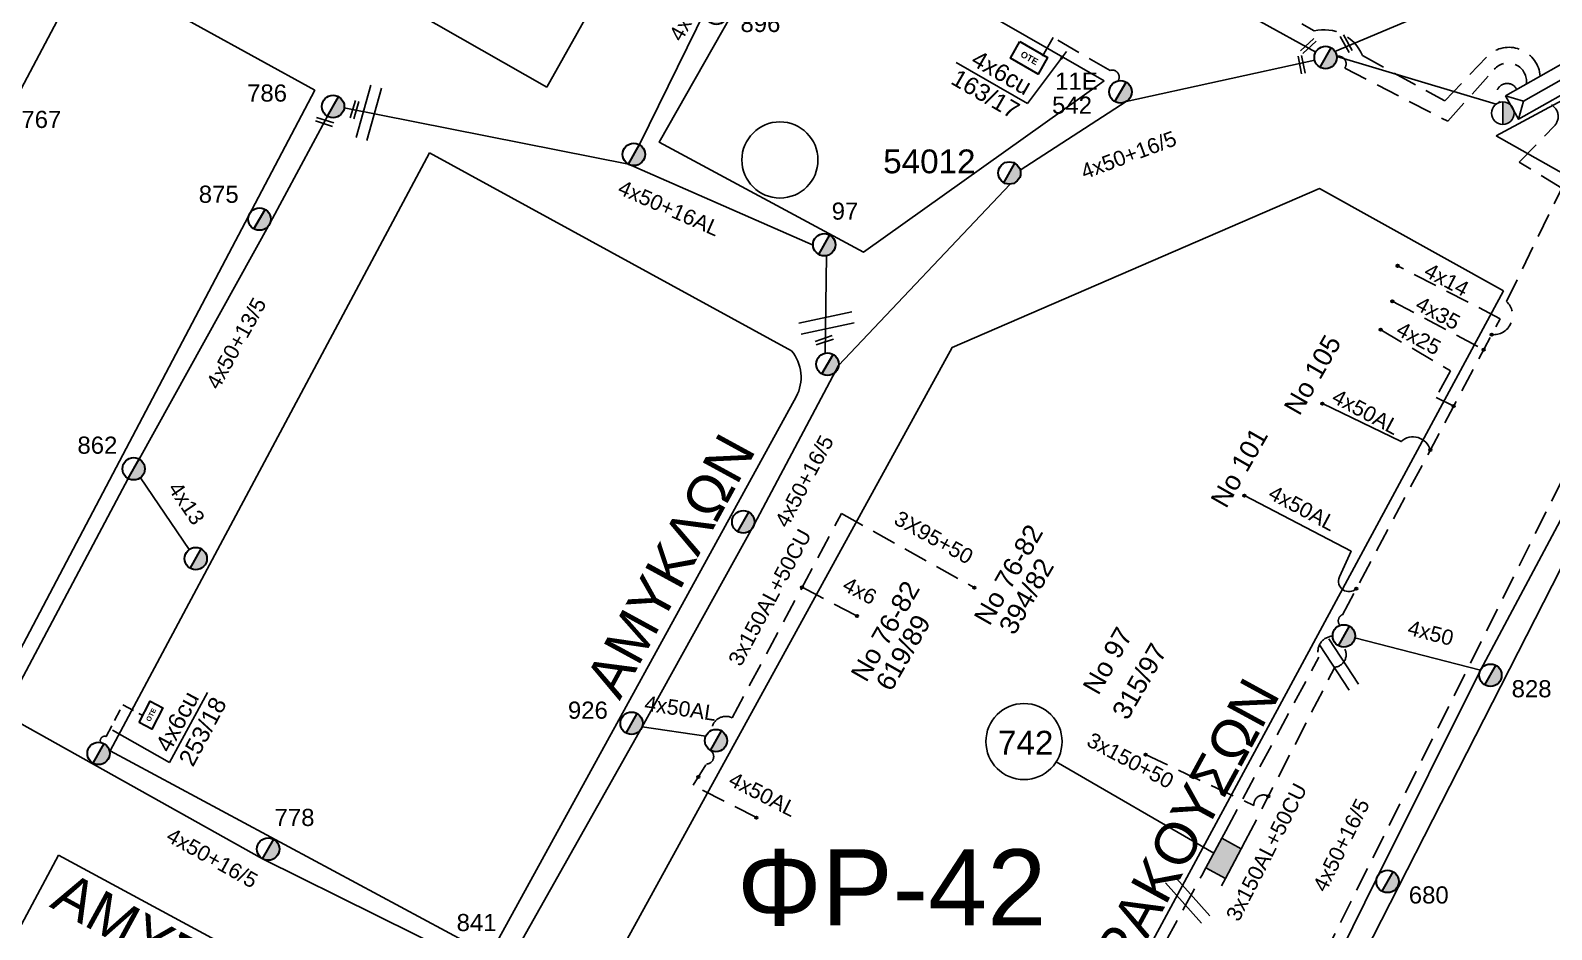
# Model space of a CAD drawing. Header units: millimetres. Extents: x 1421 to 7547, y 822 to 1863.
# Drawn here: x 6842.7 to 7002.6, y 906.2 to 1000.6 of the extents above; entities that cross this region are included whole.
import ezdxf
from ezdxf.enums import TextEntityAlignment as Align

# ---------------------------------------------------------------- set-up
doc = ezdxf.new("R2010")
doc.units = ezdxf.units.MM
doc.linetypes.add('DASHED', pattern=[19.05, 12.7, -6.35])
doc.layers.get('0').update_dxf_attribs({"lineweight": 30})
for name, color, linetype, lineweight in [('4x13', 7, 'Continuous', 30), ('4x14', 7, 'Continuous', 30), ('4x35', 1, 'DASHED', 30), ('4x50+13_5', 7, 'Continuous', 30), ('4x50+16_5', 7, 'Continuous', 30), ('4x50AL', 7, 'Continuous', 30), ('Link Box 4 Διευθύνσεων', 7, 'Continuous', 30), ('Pillar OTE', 7, 'Continuous', 30), ('TEXT_ΚΑΛΩΔΙΩΝ', 7, 'Continuous', 30), ('Άγνωστα', 7, 'Continuous', 30), ('Άγνωστο Υπόγειο Καλώδιο', 7, 'DASHED', 30), ('Γυμνά εναέρια ΧΤ και ΦΟΠ (3Φ)   4x50+16AL', 7, 'Continuous', 30), ('Επιγραφές - Σχήματα', 7, 'Continuous', 30), ('Καλωδια ΧΤ  3X95+50', 7, 'Continuous', 30), ('Καλώδια ΧΤ   3x150+50CU', 7, 'DASHED', 30), ('Καλώδια ΧΤ   3x150+70AL', 7, 'DASHED', 30), ('Καλώδια ΧΤ   3x150AL+50CU', 7, 'DASHED', 30), ('Μηχανική τομή', 7, 'Continuous', 30), ('Στύλος ΦΜ', 7, 'Continuous', 30), ('Στύλος ΦΜ @ 1', 7, 'Continuous', 30), ('Συνδέσεις', 7, 'Continuous', 30), ('Συνεστραμμένα ΧΤ  4x120+25 AL', 7, 'SYN_LINE', 30), ('Τομή', 7, 'Continuous', 30), ('Υποσταθμός εναέριος 2 στύλων', 7, 'Continuous', 30), ('Υποσταθμός πόλεως', 7, 'Continuous', 30), ('Υπόβαθρο ΔΕΗ', 7, 'Continuous', 30), ('Υπόγεια Καλώδια Δικτύου ΧΤ  4X25', 7, 'DASHED', 30), ('Υπόγεια Καλώδια Δικτύου ΧΤ  4x6', 7, 'DASHED', 30)]:
    doc.layers.add(name, color=color, linetype=linetype, lineweight=lineweight)
doc.layers.add('Υπόγεια καλώδια Παροχών ΧΤ   4x50AL', color=7, linetype='DASHED')
doc.styles.add('arial', font='arial.ttf')
doc.styles.get("Standard").update_dxf_attribs({"font": 'arial.ttf'})
doc.linetypes.add('SYN_LINE', pattern='A,0.5,-0.0001,["/\\/\\/\\/",Standard,S=0.1,R=0,X=0,Y=-0.05],-0.25', length=0.7501)
doc.dimstyles.new('ISO-25', dxfattribs={"dimtxt": 2.5, "dimasz": 2.5, "dimexe": 1.25, "dimexo": 0.625, "dimtad": 1, "dimtxsty": 'Standard', "dimcen": 2.5, "dimadec": 0, "dimazin": 0, "dimtfac": 1, "dimtmove": 0, "dimatfit": 3, "dimfxl": 1, "dimarcsym": 0})

# ---------------------------------------------------------------- blocks, each defined once
blk = doc.blocks.new('ΥΠΑΡΧΩΝ ΤΣΙΜΕΝΤΕΝΙΟΣ ΣΤΥΛΟΣ')
at = {"layer": 'Στύλος ΦΜ'}
blk.add_hatch(color=7, dxfattribs=at).paths.add_polyline_path([(-1.29, -2.28, 0.574793), (2.62, 0, 0.268822), (1.3, 2.27)])
at = {"layer": 'Στύλος ΦΜ', "color": 7}
blk.add_line((-1.29, -2.28), (1.3, 2.27), dxfattribs=at)
blk.add_circle((0, 0), 2.62, dxfattribs=at)
at = {"layer": 'Στύλος ΦΜ', "flags": 4}
for tag, p in [('ΑΡΙΘΜΟΣ', (-4.68, 8.05)), ('ΤΥΠΟΣ', (-4.91, 3.03))]:
    blk.add_attdef(tag, p, '', height=4, dxfattribs=at)
blk = doc.blocks.new('ΜΗΧΑΝΙΚΗ ΤΟΜΗ')
at = {"layer": 'Μηχανική τομή', "lineweight": -3, "ltscale": 40}
for p, q in [((-3.78, 1.15), (3.8, 1.15)), ((3.8, -0.4), (-3.78, -0.4))]:
    blk.add_line(p, q, dxfattribs=at)
blk = doc.blocks.new('ΤΟΜΗ')
at = {"layer": 'Τομή', "lineweight": -3, "ltscale": 40}
for p, q in [((-11.37, 1.1), (11.37, 1.1)), ((11.37, -3.57), (-11.37, -3.57))]:
    blk.add_line(p, q, dxfattribs=at)
blk = doc.blocks.new('ΥΠΟΣΤΑΘΜΟΣ ΕΝΑΕΡΙΟΣ ΕΠΙ 2 ΣΤΥΛΩΝ')
at = {"layer": 'Υποσταθμός εναέριος 2 στύλων', "linetype": 'Continuous', "lineweight": -3}
for points in [[(-11.97, -2.11, 0.574793), (-8.45, -0.07, 0.268822), (-9.64, 1.98)], [(9.68, -2.15, 0.574793), (13.19, -0.1, 0.268822), (12.01, 1.95)]]:
    blk.add_hatch(color=256, dxfattribs=at).paths.add_polyline_path(points)
for p, q in [((-11.97, -2.11), (-9.64, 1.98)), ((9.68, -2.15), (12.01, 1.95))]:
    blk.add_line(p, q, dxfattribs=at)
for centre in [(-10.81, -0.07), (10.84, -0.1)]:
    blk.add_circle(centre, 2.36, dxfattribs=at)
at = {"layer": 'Υποσταθμός πόλεως', "linetype": 'Continuous', "lineweight": -3, "ltscale": 40}
blk.add_lwpolyline([(-8.57, 2.82), (8.57, 2.82), (8.57, -2.82), (-8.57, -2.82)], close=True, dxfattribs=at)
for points in [[(-5.75, 0), (-8.57, 2.82)], [(-8.57, -2.82), (-5.75, 0)], [(-5.75, 0), (5.75, 0)], [(5.75, 0), (8.57, 2.82)], [(8.57, -2.82), (5.75, 0)]]:
    blk.add_lwpolyline(points, dxfattribs=at)
at = {"layer": 'Υποσταθμός εναέριος 2 στύλων', "ltscale": 40, "flags": 1}
for tag, p in [('ΜΕΤΑΣΧΗΜΑΤΙΣΜΟΣ', (14.09, 2.51)), ('ΙΣΧΥΣ', (14.07, -0.28)), ('ΑΡΙΘΜΟΣ', (14.19, -3))]:
    blk.add_attdef(tag, p, '', height=1.8, dxfattribs=at)
blk = doc.blocks.new('LINK BOX 4 ΑΝΑΧΩΡΗΣΕΩΝ')
at = {"layer": 'Link Box 4 Διευθύνσεων', "lineweight": -3, "ltscale": 40}
blk.add_hatch(color=256, dxfattribs=at).paths.add_polyline_path([(-3.54, 0), (-3.54, -4.67), (3.54, -4.67), (3.54, 0)])
for p, q in [((-3.54, 0), (-5.33, 0)), ((5.33, 0), (3.54, 0)), ((-3.54, -4.67), (-5.33, -4.67)), ((5.33, -4.67), (3.54, -4.67))]:
    blk.add_line(p, q, dxfattribs=at)
blk.add_lwpolyline([(-3.54, -4.67), (-3.54, 0), (3.54, 0), (3.54, -4.67)], close=True, dxfattribs=at)
blk = doc.blocks.new('_ΣΥΝΔΕΣΗ')
at = {"layer": 'Συνδέσεις', "linetype": 'SYN_LINE', "ltscale": 40}
blk.add_hatch(color=256, dxfattribs=at).paths.add_polyline_path([(0.5, -0.01, 1), (-0.5, -0.01, 1)])
at = {"layer": 'Συνδέσεις'}
blk.add_circle((0, -0.01), 0.5, dxfattribs=at)
blk = doc.blocks.new('PILLAR ΟΤΕ')
at = {"layer": 'Pillar OTE', "ltscale": 40}
blk.add_lwpolyline([(-3.31, 2.02), (3.39, 2.02), (3.39, -1.99), (-3.31, -1.99)], close=True, dxfattribs=at)
at = {"layer": 'Pillar OTE', "insert": (-1.81, 0.71), "char_height": 1.3575, "width": 109.961, "attachment_point": 1}
blk.add_mtext('{\\fArial|b1|i0|c161|p34;OTE}', dxfattribs=at)

msp = doc.modelspace()

# ---------------------------------------------------------------- linework, layer by layer
at = {"layer": '4x13', "color": 1, "lineweight": -3, "ltscale": 0.2}
msp.add_lwpolyline([(6854.27, 953.62), (6859.4, 946.08)], dxfattribs=at)
at = {"layer": '4x14', "color": 85, "linetype": 'DASHED', "lineweight": -3, "ltscale": 0.2}
msp.add_lwpolyline([(6997.18, 970.32), (6986.39, 975.88)], dxfattribs=at)
at = {"layer": '4x35', "color": 85, "lineweight": -3, "ltscale": 0.2}
msp.add_lwpolyline([(6985.84, 972.15), (6995.45, 967.07)], dxfattribs=at)
at = {"layer": '4x50+13_5', "color": 27, "lineweight": -3, "ltscale": 0.2}
msp.add_lwpolyline([(7061.14, 1034.59), (7030.92, 1020.14), (7006.21, 1009.52), (6979.8, 998.41)], dxfattribs=at)
at = {"layer": '4x50+13_5', "color": 1, "lineweight": -3, "ltscale": 0.2}
for points in [[(6873.93, 991.59), (6867.89, 980.4), (6854.15, 955.58)], [(6852.98, 953.53), (6840.44, 929.89)]]:
    msp.add_lwpolyline(points, dxfattribs=at)
at = {"layer": '4x50+16_5', "color": 2, "lineweight": -3, "ltscale": 0.2}
for points in [[(6977.68, 997.5), (6957.87, 993.15), (6946.72, 985.94)], [(6945.66, 984.46), (6927.65, 965.4), (6918.78, 948.69), (6907.01, 927.46), (6892.7, 902.08)], [(7011.82, 965.66), (7004.33, 950.68), (6995.1, 933.4), (6984.22, 911.55), (6972.87, 888.55)], [(6995.1, 933.4), (6981.91, 936.79)]]:
    msp.add_lwpolyline(points, dxfattribs=at)
at = {"layer": '4x50+16_5', "color": 10, "lineweight": -3, "ltscale": 0.2}
msp.add_lwpolyline([(6891.12, 901.69), (6867.11, 913.59), (6840.61, 928.38)], dxfattribs=at)
at = {"layer": '4x50AL', "color": 85, "lineweight": -3, "ltscale": 0.2}
for points in [[(6978.5, 961.4), (6986.77, 957.42, -0.568111), (6989.82, 956.52, -2.054227)], [(6970.3, 951.75), (6981.5, 945.9), (6980.29, 943.19, 0.831574), (6982.05, 941.97, 0.777259)]]:
    msp.add_lwpolyline(points, format="xyb", dxfattribs=at)
at = {"layer": '4x50AL', "color": 2, "lineweight": -3, "ltscale": 0.2}
msp.add_lwpolyline([(6907.01, 927.46), (6913.69, 926.48)], dxfattribs=at)
at = {"layer": '4x50AL', "color": 2, "linetype": 'DASHED', "lineweight": -3, "ltscale": 0.2}
msp.add_lwpolyline([(6919, 917.91), (6912.36, 921.31), (6913.75, 923.54, 0.729332), (6914.18, 924.97, 0.775745)], format="xyb", dxfattribs=at)
at = {"layer": 'Άγνωστο Υπόγειο Καλώδιο', "color": 1, "lineweight": -3, "ltscale": 0.2}
msp.add_lwpolyline([(6967.24, 1004.8, -0.852198), (6969.67, 1005.01), (6977.61, 1000.56, -0.369049), (6982.7, 997.97), (6991.37, 993.2), (6996.07, 998.14, -0.595957), (7001.38, 995.8, -1.401876)], format="xyb", dxfattribs=at)
at = {"layer": 'Άγνωστο Υπόγειο Καλώδιο', "color": 2, "lineweight": -3, "ltscale": 0.2}
msp.add_lwpolyline([(6980, 997.88, -0.675318), (6980.85, 996.65), (6991.68, 991.06), (6996.56, 996.54, -0.743775), (6999.92, 994.97, -0.965766)], format="xyb", dxfattribs=at)
at = {"layer": 'Γυμνά εναέρια ΧΤ και ΦΟΠ (3Φ)   4x50+16AL', "color": 30, "lineweight": -3, "ltscale": 0.2}
for points in [[(6924.96, 978.04), (6905.55, 986.57), (6875.68, 992.48)], [(6926.22, 966.69), (6926.39, 976.95)]]:
    msp.add_lwpolyline(points, dxfattribs=at)
at = {"layer": 'Καλωδια ΧΤ  3X95+50', "color": 2, "linetype": 'DASHED', "lineweight": -3, "ltscale": 0.2}
msp.add_lwpolyline([(6927.96, 949.85), (6941.91, 942.07)], dxfattribs=at)
at = {"layer": 'Καλώδια ΧΤ   3x150+50CU', "color": 5, "linetype": 'DASHED', "lineweight": -3, "ltscale": 0.2}
msp.add_lwpolyline([(6997.15, 993.06, -1.203123), (6998.92, 994.41, 0.455284)], format="xyb", dxfattribs=at)
at = {"layer": 'Καλώδια ΧΤ   3x150+70AL', "color": 30, "lineweight": -3, "ltscale": 0.2}
msp.add_lwpolyline([(7011.24, 966.47, 0.492913), (7008.83, 963.65), (6972.26, 890.66, -0.435524), (6969.09, 889.73), (6958.69, 870.08), (6960.71, 866.48), (6963.23, 863.26, -0.409664), (6962.9, 860.42, -1.610284)], format="xyb", dxfattribs=at)
at = {"layer": 'Καλώδια ΧΤ   3x150+70AL', "color": 27, "lineweight": -3, "ltscale": 0.2}
msp.add_lwpolyline([(6924.39, 890.13), (6921.45, 885.01), (6934.51, 877.92), (6941.94, 874.16, 0.51406), (6945.61, 874.74), (6965.81, 911.84)], format="xyb", dxfattribs=at)
at = {"layer": 'Καλώδια ΧΤ   3x150AL+50CU', "color": 85, "lineweight": -3, "ltscale": 0.2}
for points in [[(6996.29, 968.65, 0.714564), (6997.83, 972.13), (7003.66, 984.05), (6999.18, 986.78), (7002.87, 990.58, 0.61738), (7002.05, 992.95, 0.717409)], [(6968.33, 916.53), (6978.12, 934.78, -0.505187), (6979.57, 936.98, -4.081739)], [(6970.39, 915.43), (6979.79, 933.71, 0.579329), (6980.73, 935.83, 44.460151)], [(6959.91, 924.53), (6971.3, 919.17, -0.621414), (6972.82, 920.15, 0.79561)]]:
    msp.add_lwpolyline(points, format="xyb", dxfattribs=at)
msp.add_lwpolyline([(6980.59, 939.23), (6997.18, 970.32)], dxfattribs=at)
at = {"layer": 'Καλώδια ΧΤ   3x150AL+50CU', "color": 2, "lineweight": -3, "ltscale": 0.2}
msp.add_lwpolyline([(6914.29, 927.08, -0.538542), (6916.46, 928.4), (6927.96, 949.85)], format="xyb", dxfattribs=at)
at = {"layer": 'Καλώδια ΧΤ   3x150AL+50CU', "color": 85, "lineweight": -3, "ltscale": 0.2}
msp.add_arc((6980.88, 938.57), 0.719, 114.1047, 220.5534, dxfattribs=at)
at = {"layer": 'Συνεστραμμένα ΧΤ  4x120+25 AL', "color": 30, "lineweight": -3, "ltscale": 20}
for points in [[(6920.76, 1030.51), (6944.3, 1017.2), (6966.09, 1004.8), (6977.79, 998.32)], [(6921.39, 1014.14), (6913.72, 1002.88), (6906.72, 988.62)], [(6980, 997.88), (6996.75, 992.87)]]:
    msp.add_lwpolyline(points, dxfattribs=at)
at = {"layer": 'Υπόβαθρο ΔΕΗ', "lineweight": -3, "ltscale": 0.2}
for points in [[(6896.97, 994.63), (6911.49, 1020.5), (6851.48, 1053.91), (6837.01, 1028.78), (6896.97, 994.63)], [(6955.56, 995.3), (6923.03, 1013.96), (6908.78, 988.88), (6930.26, 977.32), (6955.56, 995.3)], [(6940.01, 997.24), (6947.49, 992.94)], [(6923.2, 962.13), (6891, 903.51), (6851.1, 924.91), (6884.65, 987.74)], [(6884.65, 987.74), (6922.71, 966.96)], [(6997.51, 973.24), (6978.18, 983.99), (6939.57, 967.29), (6901.33, 897.7), (6944.02, 874.2), (6997.51, 973.24)], [(7056.58, 939.04), (7013.4, 963.36), (6963.19, 864.98), (7005.06, 841.26)], [(6845.66, 913.95), (6807.6, 842.76)], [(6845.66, 913.95), (6885.66, 892.36), (6857.7, 841.33)]]:
    msp.add_lwpolyline(points, dxfattribs=at)
for points in [[(6848.63, 1007.54), (6872.59, 994.33), (6839.54, 931.55), (6815.35, 944.74)], [(6996.75, 989.53), (7011.61, 997.51), (7012.97, 996.35), (7006.06, 984.28)]]:
    msp.add_lwpolyline(points, close=True, dxfattribs=at)
at = {"layer": 'Υπόβαθρο ΔΕΗ', "lineweight": -3}
msp.add_lwpolyline([(6967.07, 914.18), (6950.51, 923.76)], dxfattribs=at)
for centre in [(6921.48, 987), (6947.13, 925.9)]:
    msp.add_circle(centre, 4, dxfattribs=at)
at = {"layer": 'Υπόβαθρο ΔΕΗ', "lineweight": -3, "ltscale": 0.2}
msp.add_arc((6919.31, 964.18), 4.39, 332.1114, 39.3224, dxfattribs=at)
at = {"layer": 'Υπόγεια Καλώδια Δικτύου ΧΤ  4X25', "color": 85, "lineweight": -3, "ltscale": 0.2}
msp.add_lwpolyline([(6984.63, 969.17), (6991.94, 964.84), (6990.43, 962.06), (6992.29, 961.15)], dxfattribs=at)
at = {"layer": 'Υπόγεια Καλώδια Δικτύου ΧΤ  4x6', "color": 2, "linetype": 'DASHED', "lineweight": -2, "ltscale": 0.2}
msp.add_lwpolyline([(6957.02, 995.31, 0.691271), (6956.2, 996.41), (6950.18, 999.86), (6949.07, 997.92)], format="xyb", dxfattribs=at)
at = {"layer": 'Υπόγεια Καλώδια Δικτύου ΧΤ  4x6', "color": 2, "lineweight": -3, "ltscale": 0.2}
msp.add_lwpolyline([(6923.81, 942.12), (6929.59, 939.08)], dxfattribs=at)
at = {"layer": 'Υπόγεια Καλώδια Δικτύου ΧΤ  4x6', "color": 1, "linetype": 'DASHED', "lineweight": -2, "ltscale": 0.1}
msp.add_lwpolyline([(6850.1, 925.81, -0.66623), (6850.66, 926.44), (6852.43, 929.75), (6854.54, 928.63)], format="xyb", dxfattribs=at)

# ---------------------------------------------------------------- block references
at = {"layer": 'Link Box 4 Διευθύνσεων', "lineweight": -3, "xscale": 0.4999999999999997, "yscale": 0.4999999999999997, "zscale": 0.4999999999999997, "rotation": 61.81542079903014}
msp.add_blockref('LINK BOX 4 ΑΝΑΧΩΡΗΣΕΩΝ', (6967.07, 914.18), dxfattribs=at)
at = {"layer": 'Pillar OTE'}
for p, xscale, yscale, zscale, rotation in [((6947.63, 997.73), 0.5, 0.5, 0.5, 330.1556287180269), ((6855.38, 928.66), 0.375, 0.375, 0.375, 62)]:
    msp.add_blockref('PILLAR ΟΤΕ', p, dxfattribs=dict(at, xscale=xscale, yscale=yscale, zscale=zscale, rotation=rotation))
at = {"layer": 'Μηχανική τομή', "lineweight": -3, "xscale": 0.2499999999999188, "yscale": 0.2499999999999188, "zscale": 0.2499999999999188}
for p, rotation in [((6976.95, 999.04), 222.441302409306), ((6981.08, 999.27), 119.4039101078366), ((6976.39, 997.02), 100.9739380701788), ((6876.86, 992.25), 73.15508544201664), ((6873.65, 991.08), 161.9840625023282), ((6926.11, 968.15), 198.8303139775625)]:
    msp.add_blockref('ΜΗΧΑΝΙΚΗ ΤΟΜΗ', p, dxfattribs=dict(at, rotation=rotation))
at = {"layer": 'Στύλος ΦΜ @ 1', "lineweight": -3, "ltscale": 40}
ref = msp.add_blockref('ΥΠΑΡΧΩΝ ΤΣΙΜΕΝΤΕΝΙΟΣ ΣΤΥΛΟΣ', (6978.83, 997.76), dxfattribs=dict(at, xscale=0.4499999999998181, yscale=0.4499999999998181, zscale=0.4499999999998181))
ref.add_attrib('ΤΥΠΟΣ', '577', (6977.5, 1003.3), dxfattribs={"layer": 'Στύλος ΦΜ', "height": 1.8, "flags": 4})
ref = msp.add_blockref('ΥΠΑΡΧΩΝ ΤΣΙΜΕΝΤΕΝΙΟΣ ΣΤΥΛΟΣ', (6914.8, 1002.41), dxfattribs=dict(at, xscale=0.4499999999998181, yscale=0.4499999999998181, zscale=0.4499999999998181))
ref.add_attrib('ΤΥΠΟΣ', '896', (6917.33, 1000.44), dxfattribs={"layer": 'Στύλος ΦΜ', "height": 1.8, "flags": 4})
ref = msp.add_blockref('ΥΠΑΡΧΩΝ ΤΣΙΜΕΝΤΕΝΙΟΣ ΣΤΥΛΟΣ', (6957.27, 994.16), dxfattribs=dict(at, xscale=0.4499999999998181, yscale=0.4499999999998181, zscale=0.4499999999998181))
ref.add_attrib('ΤΥΠΟΣ', '11Ε', (6950.4, 994.38), dxfattribs={"layer": 'Στύλος ΦΜ', "height": 1.8, "flags": 4})
ref.add_attrib('ΑΡΙΘΜΟΣ', '542', (6950.08, 991.86), dxfattribs={"layer": 'Στύλος ΦΜ', "height": 1.8, "flags": 4})
ref = msp.add_blockref('ΥΠΑΡΧΩΝ ΤΣΙΜΕΝΤΕΝΙΟΣ ΣΤΥΛΟΣ', (6874.51, 992.62), dxfattribs=dict(at, xscale=0.4499999999998181, yscale=0.4499999999998181, zscale=0.4499999999998181))
ref.add_attrib('ΤΥΠΟΣ', '786', (6865.48, 993.13), dxfattribs={"layer": 'Στύλος ΦΜ', "height": 1.8, "flags": 4})
ref = msp.add_blockref('ΥΠΑΡΧΩΝ ΤΣΙΜΕΝΤΕΝΙΟΣ ΣΤΥΛΟΣ', (6838.92, 992.04), dxfattribs=dict(at, xscale=0.4499999999998181, yscale=0.4499999999998181, zscale=0.4499999999998181))
ref.add_attrib('ΤΥΠΟΣ', '767', (6841.76, 990.36), dxfattribs={"layer": 'Στύλος ΦΜ', "height": 1.8, "flags": 4})
at = {"layer": 'Στύλος ΦΜ @ 1', "lineweight": -3, "ltscale": 40, "xscale": 0.4499999999998181, "yscale": 0.4499999999998181, "zscale": 0.4499999999998181}
for p in [(6906.13, 987.59), (6945.59, 985.63), (6926.48, 965.55), (6917.63, 948.98), (6860.08, 945.12), (6980.75, 937), (6849.87, 924.66), (6914.76, 926)]:
    msp.add_blockref('ΥΠΑΡΧΩΝ ΤΣΙΜΕΝΤΕΝΙΟΣ ΣΤΥΛΟΣ', p, dxfattribs=at)
at = {"layer": 'Στύλος ΦΜ @ 1', "lineweight": -3, "ltscale": 40}
ref = msp.add_blockref('ΥΠΑΡΧΩΝ ΤΣΙΜΕΝΤΕΝΙΟΣ ΣΤΥΛΟΣ', (6866.78, 980.79), dxfattribs=dict(at, xscale=0.4499999999998181, yscale=0.4499999999998181, zscale=0.4499999999998181))
ref.add_attrib('ΤΥΠΟΣ', '875', (6860.4, 982.5), dxfattribs={"layer": 'Στύλος ΦΜ', "height": 1.8, "flags": 4})
ref = msp.add_blockref('ΥΠΑΡΧΩΝ ΤΣΙΜΕΝΤΕΝΙΟΣ ΣΤΥΛΟΣ', (6926.14, 978.1), dxfattribs=dict(at, xscale=0.4499999999998181, yscale=0.4499999999998181, zscale=0.4499999999998181))
ref.add_attrib('ΤΥΠΟΣ', '97', (6926.92, 980.73), dxfattribs={"layer": 'Στύλος ΦΜ', "height": 1.8, "flags": 4})
ref = msp.add_blockref('ΥΠΑΡΧΩΝ ΤΣΙΜΕΝΤΕΝΙΟΣ ΣΤΥΛΟΣ', (6853.56, 954.56), dxfattribs=dict(at, xscale=0.4499999999998181, yscale=0.4499999999998181, zscale=0.4499999999998181))
ref.add_attrib('ΤΥΠΟΣ', '862', (6847.65, 956.14), dxfattribs={"layer": 'Στύλος ΦΜ', "height": 1.8, "flags": 4})
ref = msp.add_blockref('ΥΠΑΡΧΩΝ ΤΣΙΜΕΝΤΕΝΙΟΣ ΣΤΥΛΟΣ', (6996.15, 932.87), dxfattribs=dict(at, xscale=0.4499999999998181, yscale=0.4499999999998181, zscale=0.4499999999998181))
ref.add_attrib('ΤΥΠΟΣ', '828', (6998.38, 930.55), dxfattribs={"layer": 'Στύλος ΦΜ', "height": 1.8, "flags": 4})
ref = msp.add_blockref('ΥΠΑΡΧΩΝ ΤΣΙΜΕΝΤΕΝΙΟΣ ΣΤΥΛΟΣ', (6905.89, 927.82), dxfattribs=dict(at, xscale=0.4499999999998181, yscale=0.4499999999998181, zscale=0.4499999999998181))
ref.add_attrib('ΤΥΠΟΣ', '926', (6899.2, 928.3), dxfattribs={"layer": 'Στύλος ΦΜ', "height": 1.8, "flags": 4})
ref = msp.add_blockref('ΥΠΑΡΧΩΝ ΤΣΙΜΕΝΤΕΝΙΟΣ ΣΤΥΛΟΣ', (6867.69, 914.61), dxfattribs=dict(at, xscale=0.4499999999998181, yscale=0.4499999999998181, zscale=0.4499999999998181))
ref.add_attrib('ΤΥΠΟΣ', '778', (6868.37, 917.03), dxfattribs={"layer": 'Στύλος ΦΜ', "height": 1.8, "flags": 4})
ref = msp.add_blockref('ΥΠΑΡΧΩΝ ΤΣΙΜΕΝΤΕΝΙΟΣ ΣΤΥΛΟΣ', (6985.34, 911.21), dxfattribs=dict(at, xscale=0.4499999999998181, yscale=0.4499999999998181, zscale=0.4499999999998181))
ref.add_attrib('ΤΥΠΟΣ', '680', (6987.57, 908.89), dxfattribs={"layer": 'Στύλος ΦΜ', "height": 1.8, "flags": 4})
ref = msp.add_blockref('ΥΠΑΡΧΩΝ ΤΣΙΜΕΝΤΕΝΙΟΣ ΣΤΥΛΟΣ', (6892.11, 901.06), dxfattribs=dict(at, xscale=0.4499999999998181, yscale=0.4499999999998181, zscale=0.4499999999998181))
ref.add_attrib('ΤΥΠΟΣ', '841', (6887.5, 905.99), dxfattribs={"layer": 'Στύλος ΦΜ', "height": 1.8, "flags": 4})
at = {"layer": 'Συνδέσεις', "lineweight": -3, "xscale": 0.25, "yscale": 0.25, "zscale": 0.25}
for p in [(6986.39, 975.88), (6985.84, 972.15), (6984.63, 969.18), (6996.29, 968.66), (6995.45, 967.07), (6978.5, 961.4), (6992.29, 961.16), (6989.82, 956.53), (6970.3, 951.75), (6923.81, 942.12), (6941.92, 942.07), (6982.05, 941.98), (6929.59, 939.09), (6959.91, 924.54), (6912.9, 922.18), (6972.82, 920.16), (6919, 917.92)]:
    msp.add_blockref('_ΣΥΝΔΕΣΗ', p, dxfattribs=at)
at = {"layer": 'Τομή', "lineweight": -3}
for p, xscale, yscale, zscale, rotation in [((6877.98, 992.03), 0.2499999999998872, 0.2499999999998872, 0.2499999999998872, 74.50188085860917), ((6926.3, 970.18), 0.2499999999998872, 0.2499999999998872, 0.2499999999998872, 12.15695831288451), ((6979.98, 933.84), 0.2499999999998871, 0.2499999999998871, 0.2499999999998871, 122.9974309839948), ((6964.56, 909.53), 0.2499999999998872, 0.2499999999998872, 0.2499999999998872, 311.4639736406212)]:
    msp.add_blockref('ΤΟΜΗ', p, dxfattribs=dict(at, xscale=xscale, yscale=yscale, zscale=zscale, rotation=rotation))
at = {"layer": 'Υποσταθμός εναέριος 2 στύλων', "lineweight": -3, "xscale": 0.4999999999999998, "yscale": 0.4999999999999998, "zscale": 0.4999999999999998, "rotation": 29.53620871649808}
msp.add_blockref('ΥΠΟΣΤΑΘΜΟΣ ΕΝΑΕΡΙΟΣ ΕΠΙ 2 ΣΤΥΛΩΝ', (7002.14, 994.61), dxfattribs=at)

# ---------------------------------------------------------------- texts
at = {"lineweight": -3, "ltscale": 40, "char_height": 4, "width": 51.144, "attachment_point": 1, "style": 'arial'}
for s, insert, rotation in [('{\\H1.083x;ΑΜΥΚΛΩΝ}', (6900.83, 932.21), 61.4025), ('{\\H1.083x;ΣΥΡΑΚΟΥΣΩΝ}', (6950.58, 896.72), 61.4025), ('{\\H1.083x;ΑΜYΣΟΥ}', (6846.69, 912.39), 331.4312)]:
    msp.add_mtext(s, dxfattribs=dict(at, insert=insert, rotation=rotation))
at = {"layer": 'TEXT_ΚΑΛΩΔΙΩΝ', "lineweight": -3, "ltscale": 0.2}
for s, rotation, p in [('4x120+25 AL', 60.7126, (6913.67, 1005.49)), ('4x50+16/5', 20.4787, (6958.12, 987.53)), ('4x50+16AL', 336.2828, (6909.84, 981.95)), ('4x14', 331.9479, (6991.55, 974.43)), ('4x50+13/5', 61.028, (6864.33, 967.74)), ('4x35', 331.9479, (6990.64, 970.93)), ('4x25', 331.9479, (6988.62, 968.27)), ('4x50AL', 331.9479, (6983.07, 960.54)), ('4x50+16/5', 62.0357, (6924.03, 953.26)), ('4x13', 304.2023, (6859.12, 950.94)), ('4x50AL', 331.9479, (6976.39, 950.43)), (' 3X95+50', 330.8405, (6937.38, 947.5)), ('3x150AL+50CU', 61.7939, (6920.41, 941.05)), ('4x6', 332.3153, (6929.88, 941.75)), ('4x50', 345.5856, (6989.88, 937.32)), ('4x50AL', 351.6415, (6911.03, 929.4)), ('3x150+50', 331.9479, (6958.32, 923.92)), ('4x50AL', 332.8804, (6919.68, 920.37)), ('3x150AL+50CU', 62.7853, (6972.61, 914.29)), ('4x50+16/5', 63.531, (6980.46, 915.03)), ('4x50+16/5', 330.8275, (6861.82, 913.68))]:
    msp.add_text(s, height=1.6, rotation=rotation, dxfattribs=at).set_placement(p, align=Align.MIDDLE_CENTER)
at = {"layer": 'Άγνωστα', "color": 7, "lineweight": -3}
note = msp.add_mtext_dynamic_manual_height_columns('54012\\P', width=1.8, gutter_width=12.5, heights=[0.0453, 0], dxfattribs=dict(at, insert=(6918.03, 988.1), char_height=2.5, attachment_point=1))
at = {"layer": 'Άγνωστα', "color": 7, "lineweight": -3, "insert": (6944.39, 927.03), "char_height": 2.5, "attachment_point": 1}
msp.add_mtext_dynamic_manual_height_columns('742', width=1.8, gutter_width=12.5, heights=[0.0453], dxfattribs=at)
at = {"layer": 'Υπόβαθρο ΔΕΗ', "lineweight": -3, "char_height": 2, "attachment_point": 1, "rotation": 60.2307}
for s, insert in [('Νο 105', (6974.34, 961.02)), ('Νο 101', (6966.64, 951.28)), ('Νο 76-82', (6941.77, 938.95)), ('394/82', (6944.38, 937.96)), ('Νο 76-82', (6928.82, 933.02)), ('619/89', (6931.43, 932.04)), ('Νο 97', (6953.2, 931.66)), ('315/97', (6956.27, 929.03))]:
    msp.add_mtext_dynamic_manual_height_columns(s, width=17.2548, gutter_width=12.5, heights=[0], dxfattribs=dict(at, insert=insert))
at = {"layer": 'Υπόβαθρο ΔΕΗ', "lineweight": -3, "insert": (6916.96, 914.58), "char_height": 8, "attachment_point": 1}
msp.add_mtext_dynamic_manual_height_columns('ΦΡ-42', width=30.8332, gutter_width=12.5, heights=[0], dxfattribs=at)
at = {"layer": 'Υπόγεια καλώδια Παροχών ΧΤ   4x50AL', "color": 7, "ltscale": 0.2, "char_height": 1.8, "attachment_point": 1}
for s, insert, rotation in [('4x6cu', (6942.33, 998.64), 330), ('163/17', (6940.21, 996.63), 330), ('4x6cu', (6855.76, 925.47), 62), ('253/18', (6858.2, 923.99), 62)]:
    msp.add_mtext_dynamic_manual_height_columns(s, width=1.8, gutter_width=12.5, heights=[0.118], dxfattribs=dict(at, insert=insert, rotation=rotation))

# ---------------------------------------------------------------- leaders
at = {"layer": 'Επιγραφές - Σχήματα'}
msp.add_leader([(6851.35, 927.11), (6857.33, 923.69), (6861.32, 931.04)], dimstyle='ISO-25', override={"dimasz": 0.5, "dimgap": 0.625, "dimtad": 0}, dxfattribs=at)
at = {"layer": 'Υπόβαθρο ΔΕΗ', "lineweight": -3, "ltscale": 0.2}
msp.add_leader([(6951.6, 998.4), (6947.49, 992.94)], dimstyle='ISO-25', override={"dimasz": 1, "dimtad": 0}, dxfattribs=at)

doc.saveas('drawing.dxf')
